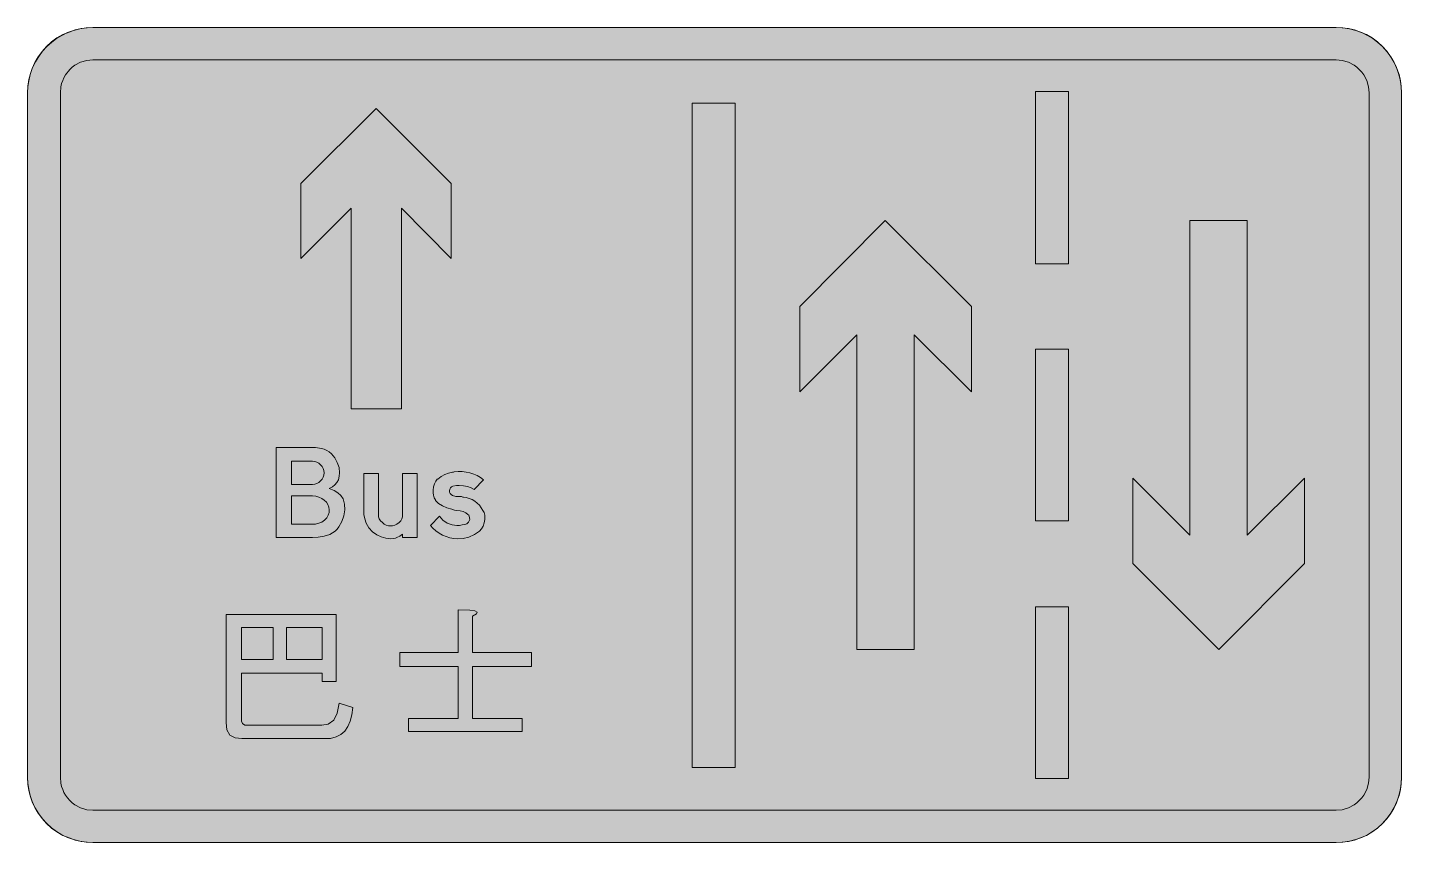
# Model space of a CAD drawing. Header units: metres. Extents: x 71 to 499, y 9 to 263.
import ezdxf

# ---------------------------------------------------------------- set-up
doc = ezdxf.new("R2010")
doc.units = ezdxf.units.M
for name, color, linetype, true_color in [('FILL_BLUE_0000FF', 7, 'Continuous', 0x0000ff), ('FILL_WHITE_FFFFFF', 7, 'Continuous', 0xffffff), ('STROKE_BLUE_0000FF', 7, 'Continuous', 0x0000ff)]:
    doc.layers.add(name, color=color, linetype=linetype, true_color=true_color)

msp = doc.modelspace()

# ---------------------------------------------------------------- hatches: boundary and pattern name
at = {"layer": 'FILL_BLUE_0000FF', "true_color": 0x0000ff}
h = msp.add_hatch(color=7, dxfattribs=at)
h.dxf.hatch_style = 1
h.paths.add_polyline_path([(478.44, 252.9), (479.38, 252.84), (480.33, 252.68), (482.22, 252.18), (484.06, 251.21), (484.9, 250.59), (485.64, 249.84), (486.39, 249.03), (487.01, 248.2), (487.98, 246.42), (488.47, 244.53), (488.64, 243.59), (488.7, 242.64), (488.7, 29.34), (488.64, 28.4), (488.47, 27.45), (487.98, 25.56), (487.01, 23.72), (486.39, 22.88), (485.64, 22.14), (484.9, 21.39), (484.06, 20.77), (482.22, 19.8), (481.27, 19.46), (480.33, 19.24), (478.44, 19.08), (91.26, 19.08), (89.37, 19.24), (88.42, 19.46), (87.48, 19.8), (85.7, 20.77), (84.87, 21.39), (84.06, 22.14), (83.39, 22.88), (82.78, 23.72), (82.26, 24.62), (81.9, 25.56), (81.56, 26.51), (81.34, 27.45), (81.18, 29.34), (81.18, 242.64), (81.34, 244.53), (81.56, 245.48), (81.9, 246.42), (82.26, 247.33), (82.78, 248.2), (84.06, 249.84), (84.87, 250.59), (85.7, 251.21), (87.48, 252.18), (89.37, 252.68), (90.31, 252.84), (91.26, 252.9), (478.44, 252.9)])
at = {"layer": 'FILL_WHITE_FFFFFF', "true_color": 0xffffff}
h = msp.add_hatch(color=7, dxfattribs=at)
h.dxf.hatch_style = 1
h.paths.add_polyline_path([(89.47, 9.07), (87.64, 9.32), (85.77, 9.76), (83.88, 10.44), (81.92, 11.24), (80.1, 12.29), (78.41, 13.53), (76.86, 14.94), (75.47, 16.49), (74.27, 18.16), (73.24, 19.93), (72.36, 21.78), (71.76, 23.67), (71.3, 25.56), (71.02, 27.45), (70.92, 29.34), (70.92, 242.64), (71.02, 244.45), (71.3, 246.35), (71.76, 248.28), (72.36, 250.2), (73.24, 252.05), (74.27, 253.82), (75.47, 255.49), (76.86, 257.04), (78.41, 258.45), (80.1, 259.7), (81.92, 260.74), (83.88, 261.54), (85.77, 262.22), (87.64, 262.67), (89.47, 262.91), (91.26, 262.98), (478.44, 262.98), (480.33, 262.91), (482.22, 262.67), (484.11, 262.22), (486, 261.54), (487.85, 260.74), (489.62, 259.7), (491.29, 258.45), (492.84, 257.04), (494.25, 255.49), (495.49, 253.82), (496.54, 252.05), (497.34, 250.2), (498.02, 248.28), (498.46, 246.35), (498.71, 244.45), (498.78, 242.64), (498.78, 29.34), (498.71, 27.45), (498.46, 25.56), (498.02, 23.67), (497.34, 21.78), (496.54, 19.93), (495.49, 18.16), (494.25, 16.49), (492.84, 14.94), (491.29, 13.53), (489.62, 12.29), (487.85, 11.24), (486, 10.44), (484.11, 9.76), (482.22, 9.32), (480.33, 9.07), (478.44, 9), (91.26, 9), (89.47, 9.07)])
h = msp.add_hatch(color=7, dxfattribs=at)
h.dxf.hatch_style = 1
h.paths.add_polyline_path([(395.1, 243), (395.1, 189.36), (384.84, 189.36), (384.84, 243), (395.1, 243)])
h = msp.add_hatch(color=7, dxfattribs=at)
h.dxf.hatch_style = 1
h.paths.add_polyline_path([(202.86, 190.98), (187.38, 206.64), (187.38, 144.18), (171.72, 144.18), (171.72, 206.64), (156.06, 190.98), (156.06, 214.38), (179.46, 237.78), (202.86, 214.38), (202.86, 190.98)])
h = msp.add_hatch(color=7, dxfattribs=at)
h.dxf.hatch_style = 1
h.paths.add_polyline_path([(291.24, 239.4), (291.24, 32.4), (277.92, 32.4), (277.92, 239.4), (291.24, 239.4)])
h = msp.add_hatch(color=7, dxfattribs=at)
h.dxf.hatch_style = 1
h.paths.add_polyline_path([(364.86, 149.4), (347.04, 167.22), (347.04, 69.12), (329.22, 69.12), (329.22, 167.22), (311.4, 149.4), (311.4, 176.04), (338.04, 202.86), (364.86, 176.04), (364.86, 149.4)])
h = msp.add_hatch(color=7, dxfattribs=at)
h.dxf.hatch_style = 1
h.paths.add_polyline_path([(441.9, 69.12), (415.08, 95.94), (415.08, 122.58), (432.9, 104.76), (432.9, 202.86), (450.72, 202.86), (450.72, 104.76), (468.54, 122.58), (468.54, 95.94), (441.9, 69.12)])
h = msp.add_hatch(color=7, dxfattribs=at)
h.dxf.hatch_style = 1
h.paths.add_polyline_path([(395.1, 162.72), (395.1, 109.26), (384.84, 109.26), (384.84, 162.72), (395.1, 162.72)])
h = msp.add_hatch(color=7, dxfattribs=at)
h.dxf.hatch_style = 1
h.paths.add_polyline_path([(168.53, 117.11), (169.2, 116.1), (169.61, 114.39), (169.74, 112.68), (169.44, 110.8), (168.82, 109.01), (167.89, 107.39), (167.32, 106.67), (166.68, 106.02), (165.91, 105.47), (165.08, 105.03), (163.31, 104.42), (161.47, 104.12), (159.66, 104.04), (148.32, 104.04), (148.32, 132.12), (158.4, 132.12), (160.56, 132.11), (162.47, 131.81), (163.34, 131.53), (164.15, 131.16), (164.9, 130.7), (165.6, 130.14), (166.6, 128.91), (167.4, 127.44), (167.93, 125.84), (168.12, 124.2), (168.01, 123.12), (167.76, 122.04), (167.28, 121.16), (166.66, 120.42), (165.86, 119.81), (164.88, 119.34), (166.37, 118.73), (167.58, 117.99), (168.53, 117.11)])
h.paths.add_polyline_path([(161.06, 120.88), (161.67, 121.22), (162.2, 121.66), (162.64, 122.19), (162.98, 122.8), (163.19, 123.48), (163.26, 124.2), (163.19, 124.92), (162.98, 125.6), (162.64, 126.21), (162.2, 126.74), (161.67, 127.18), (161.06, 127.52), (160.38, 127.73), (159.66, 127.8), (153.18, 127.8), (153.18, 120.6), (159.66, 120.6), (160.38, 120.67), (161.06, 120.88)], flags=16)
h.paths.add_polyline_path([(161.62, 108.47), (162.57, 108.86), (163.44, 109.44), (164.12, 110.17), (164.57, 110.99), (164.81, 111.84), (164.88, 112.68), (164.77, 113.54), (164.47, 114.34), (163.99, 115.08), (163.35, 115.72), (162.58, 116.25), (161.69, 116.65), (160.71, 116.91), (159.66, 117), (153.18, 117), (153.18, 108.18), (159.66, 108.18), (160.63, 108.25), (161.62, 108.47)], flags=16)
h = msp.add_hatch(color=7, dxfattribs=at)
h.dxf.hatch_style = 1
h.paths.add_polyline_path([(204.3, 116.87), (205.38, 116.82), (205.92, 116.82), (206.1, 116.82), (206.46, 116.64), (206.64, 116.64), (207.57, 116.51), (208.48, 116.25), (209.35, 115.87), (210.17, 115.38), (210.93, 114.79), (211.63, 114.11), (212.24, 113.34), (212.76, 112.5), (213.1, 111.8), (213.3, 111.06), (213.37, 110.32), (213.3, 109.62), (213.17, 108.58), (212.83, 107.62), (212.31, 106.76), (211.68, 106.02), (210.1, 104.95), (208.39, 104.18), (206.62, 103.74), (204.84, 103.68), (203.63, 103.75), (202.43, 103.97), (201.26, 104.33), (200.14, 104.81), (199.07, 105.4), (198.08, 106.11), (197.18, 106.92), (196.38, 107.82), (199.26, 110.7), (199.73, 110.06), (200.29, 109.49), (201.6, 108.54), (203.13, 107.98), (204.66, 107.82), (205.47, 107.84), (206.28, 108), (207.07, 108.11), (207.72, 108.36), (208.24, 108.86), (208.62, 109.62), (208.6, 110.16), (208.44, 110.7), (208.33, 110.97), (208.08, 111.24), (207.42, 111.74), (206.57, 112.14), (205.62, 112.4), (204.66, 112.5), (203.85, 112.61), (203.04, 112.86), (201.49, 113.26), (200.11, 113.87), (198.94, 114.66), (198, 115.56), (198, 115.74), (197.56, 116.45), (197.3, 117.2), (197.22, 117.99), (197.28, 118.8), (197.38, 119.84), (197.64, 120.78), (198.04, 121.58), (198.54, 122.22), (198.72, 122.22), (199.73, 123.06), (200.83, 123.71), (202.01, 124.14), (203.22, 124.38), (203.58, 124.38), (203.76, 124.56), (204.99, 124.64), (206.23, 124.6), (207.47, 124.44), (208.69, 124.18), (209.86, 123.8), (210.97, 123.32), (212.01, 122.73), (212.94, 122.04), (210.06, 118.98), (209.05, 119.56), (207.92, 119.95), (206.69, 120.17), (205.38, 120.24), (204.46, 120.22), (203.4, 120.06), (203, 119.86), (202.66, 119.54), (202.41, 119.12), (202.32, 118.62), (202.38, 118.19), (202.57, 117.77), (202.85, 117.41), (203.22, 117.18), (204.3, 116.87)])
h = msp.add_hatch(color=7, dxfattribs=at)
h.dxf.hatch_style = 1
h.paths.add_polyline_path([(182.48, 103.82), (181.03, 104.22), (179.66, 104.9), (178.38, 105.84), (177.22, 107.11), (176.42, 108.47), (175.92, 109.86), (175.68, 111.24), (175.68, 124.02), (180.18, 124.02), (180.18, 111.06), (180.25, 110.49), (180.47, 109.89), (180.86, 109.29), (181.44, 108.72), (182.01, 108.25), (182.63, 107.91), (183.29, 107.71), (183.96, 107.64), (184.63, 107.71), (185.31, 107.91), (185.98, 108.25), (186.66, 108.72), (187.13, 109.29), (187.47, 109.89), (187.67, 110.49), (187.74, 111.06), (187.74, 124.02), (192.24, 124.02), (192.24, 104.04), (187.74, 104.04), (187.74, 105.12), (186.91, 104.45), (185.94, 104.04), (185.5, 103.83), (185.02, 103.73), (183.96, 103.68), (182.48, 103.82)])
h = msp.add_hatch(color=7, dxfattribs=at)
h.dxf.hatch_style = 1
h.paths.add_polyline_path([(210.24, 81.18), (210.96, 80.82), (210.78, 80.28), (209.52, 79.56), (209.52, 68.22), (227.88, 68.22), (227.88, 63.9), (209.52, 63.9), (209.52, 47.7), (225, 47.7), (225, 43.56), (189.54, 43.56), (189.54, 47.7), (205.02, 47.7), (205.02, 63.9), (186.84, 63.9), (186.84, 68.22), (205.02, 68.22), (205.02, 81.54), (208.62, 81.36), (210.24, 81.18)])
h = msp.add_hatch(color=7, dxfattribs=at)
h.dxf.hatch_style = 1
h.paths.add_polyline_path([(395.1, 82.44), (395.1, 28.98), (384.84, 28.98), (384.84, 82.44), (395.1, 82.44)])
h = msp.add_hatch(color=7, dxfattribs=at)
h.dxf.hatch_style = 1
h.paths.add_polyline_path([(162.72, 59.22), (162.72, 61.74), (137.52, 61.74), (137.52, 46.8), (137.88, 46.08), (138.6, 45.54), (162.54, 45.54), (164.52, 45.9), (166.32, 47.16), (167.4, 49.32), (167.94, 52.38), (172.26, 51.12), (171.9, 48.78), (171.36, 46.8), (170.64, 45.18), (169.74, 43.74), (168.48, 42.66), (167.04, 41.94), (165.24, 41.4), (137.7, 41.4), (135.54, 41.58), (133.92, 42.48), (133.02, 44.1), (132.84, 46.44), (132.84, 80.1), (167.04, 80.1), (167.04, 59.22), (162.72, 59.22)])
h.paths.add_polyline_path([(137.52, 75.96), (137.52, 66.06), (147.42, 66.06), (147.42, 75.96), (137.52, 75.96)], flags=16)
h.paths.add_polyline_path([(162.72, 75.96), (151.56, 75.96), (151.56, 66.06), (162.72, 66.06), (162.72, 75.96)], flags=16)

# ---------------------------------------------------------------- linework, layer by layer
at = {"layer": 'FILL_BLUE_0000FF', "lineweight": 0, "true_color": 0x0000ff}
msp.add_lwpolyline([(478.44, 252.9), (479.38, 252.84), (480.33, 252.68), (482.22, 252.18), (484.06, 251.21), (484.9, 250.59), (485.64, 249.84), (486.39, 249.03), (487.01, 248.2), (487.98, 246.42), (488.47, 244.53), (488.64, 243.59), (488.7, 242.64), (488.7, 29.34), (488.64, 28.4), (488.47, 27.45), (487.98, 25.56), (487.01, 23.72), (486.39, 22.88), (485.64, 22.14), (484.9, 21.39), (484.06, 20.77), (482.22, 19.8), (481.27, 19.46), (480.33, 19.24), (478.44, 19.08), (91.26, 19.08), (89.37, 19.24), (88.42, 19.46), (87.48, 19.8), (85.7, 20.77), (84.87, 21.39), (84.06, 22.14), (83.39, 22.88), (82.78, 23.72), (82.26, 24.62), (81.9, 25.56), (81.56, 26.51), (81.34, 27.45), (81.18, 29.34), (81.18, 242.64), (81.34, 244.53), (81.56, 245.48), (81.9, 246.42), (82.26, 247.33), (82.78, 248.2), (84.06, 249.84), (84.87, 250.59), (85.7, 251.21), (87.48, 252.18), (89.37, 252.68), (90.31, 252.84), (91.26, 252.9)], close=True, dxfattribs=at)
at = {"layer": 'FILL_WHITE_FFFFFF', "lineweight": 0, "true_color": 0xffffff}
for points in [[(89.47, 9.07), (87.64, 9.32), (85.77, 9.76), (83.88, 10.44), (81.92, 11.24), (80.1, 12.29), (78.41, 13.53), (76.86, 14.94), (75.47, 16.49), (74.27, 18.16), (73.24, 19.93), (72.36, 21.78), (71.76, 23.67), (71.3, 25.56), (71.02, 27.45), (70.92, 29.34), (70.92, 242.64), (71.02, 244.45), (71.3, 246.35), (71.76, 248.28), (72.36, 250.2), (73.24, 252.05), (74.27, 253.82), (75.47, 255.49), (76.86, 257.04), (78.41, 258.45), (80.1, 259.7), (81.92, 260.74), (83.88, 261.54), (85.77, 262.22), (87.64, 262.67), (89.47, 262.91), (91.26, 262.98), (478.44, 262.98), (480.33, 262.91), (482.22, 262.67), (484.11, 262.22), (486, 261.54), (487.85, 260.74), (489.62, 259.7), (491.29, 258.45), (492.84, 257.04), (494.25, 255.49), (495.49, 253.82), (496.54, 252.05), (497.34, 250.2), (498.02, 248.28), (498.46, 246.35), (498.71, 244.45), (498.78, 242.64), (498.78, 29.34), (498.71, 27.45), (498.46, 25.56), (498.02, 23.67), (497.34, 21.78), (496.54, 19.93), (495.49, 18.16), (494.25, 16.49), (492.84, 14.94), (491.29, 13.53), (489.62, 12.29), (487.85, 11.24), (486, 10.44), (484.11, 9.76), (482.22, 9.32), (480.33, 9.07), (478.44, 9), (91.26, 9)], [(395.1, 243), (395.1, 189.36), (384.84, 189.36), (384.84, 243)], [(202.86, 190.98), (187.38, 206.64), (187.38, 144.18), (171.72, 144.18), (171.72, 206.64), (156.06, 190.98), (156.06, 214.38), (179.46, 237.78), (202.86, 214.38)], [(291.24, 239.4), (291.24, 32.4), (277.92, 32.4), (277.92, 239.4)], [(364.86, 149.4), (347.04, 167.22), (347.04, 69.12), (329.22, 69.12), (329.22, 167.22), (311.4, 149.4), (311.4, 176.04), (338.04, 202.86), (364.86, 176.04)], [(441.9, 69.12), (415.08, 95.94), (415.08, 122.58), (432.9, 104.76), (432.9, 202.86), (450.72, 202.86), (450.72, 104.76), (468.54, 122.58), (468.54, 95.94)], [(395.1, 162.72), (395.1, 109.26), (384.84, 109.26), (384.84, 162.72)], [(168.53, 117.11), (169.2, 116.1), (169.61, 114.39), (169.74, 112.68), (169.44, 110.8), (168.82, 109.01), (167.89, 107.39), (167.32, 106.67), (166.68, 106.02), (165.91, 105.47), (165.08, 105.03), (163.31, 104.42), (161.47, 104.12), (159.66, 104.04), (148.32, 104.04), (148.32, 132.12), (158.4, 132.12), (160.56, 132.11), (162.47, 131.81), (163.34, 131.53), (164.15, 131.16), (164.9, 130.7), (165.6, 130.14), (166.6, 128.91), (167.4, 127.44), (167.93, 125.84), (168.12, 124.2), (168.01, 123.12), (167.76, 122.04), (167.28, 121.16), (166.66, 120.42), (165.86, 119.81), (164.88, 119.34), (166.37, 118.73), (167.58, 117.99)], [(161.06, 120.88), (161.67, 121.22), (162.2, 121.66), (162.64, 122.19), (162.98, 122.8), (163.19, 123.48), (163.26, 124.2), (163.19, 124.92), (162.98, 125.6), (162.64, 126.21), (162.2, 126.74), (161.67, 127.18), (161.06, 127.52), (160.38, 127.73), (159.66, 127.8), (153.18, 127.8), (153.18, 120.6), (159.66, 120.6), (160.38, 120.67)], [(204.3, 116.87), (205.38, 116.82), (205.92, 116.82), (206.1, 116.82), (206.46, 116.64), (206.64, 116.64), (207.57, 116.51), (208.48, 116.25), (209.35, 115.87), (210.17, 115.38), (210.93, 114.79), (211.63, 114.11), (212.24, 113.34), (212.76, 112.5), (213.1, 111.8), (213.3, 111.06), (213.37, 110.32), (213.3, 109.62), (213.17, 108.58), (212.83, 107.62), (212.31, 106.76), (211.68, 106.02), (210.1, 104.95), (208.39, 104.18), (206.62, 103.74), (204.84, 103.68), (203.63, 103.75), (202.43, 103.97), (201.26, 104.33), (200.14, 104.81), (199.07, 105.4), (198.08, 106.11), (197.18, 106.92), (196.38, 107.82), (199.26, 110.7), (199.73, 110.06), (200.29, 109.49), (201.6, 108.54), (203.13, 107.98), (204.66, 107.82), (205.47, 107.84), (206.28, 108), (207.07, 108.11), (207.72, 108.36), (208.24, 108.86), (208.62, 109.62), (208.6, 110.16), (208.44, 110.7), (208.33, 110.97), (208.08, 111.24), (207.42, 111.74), (206.57, 112.14), (205.62, 112.4), (204.66, 112.5), (203.85, 112.61), (203.04, 112.86), (201.49, 113.26), (200.11, 113.87), (198.94, 114.66), (198, 115.56), (198, 115.74), (197.56, 116.45), (197.3, 117.2), (197.22, 117.99), (197.28, 118.8), (197.38, 119.84), (197.64, 120.78), (198.04, 121.58), (198.54, 122.22), (198.72, 122.22), (199.73, 123.06), (200.83, 123.71), (202.01, 124.14), (203.22, 124.38), (203.58, 124.38), (203.76, 124.56), (204.99, 124.64), (206.23, 124.6), (207.47, 124.44), (208.69, 124.18), (209.86, 123.8), (210.97, 123.32), (212.01, 122.73), (212.94, 122.04), (210.06, 118.98), (209.05, 119.56), (207.92, 119.95), (206.69, 120.17), (205.38, 120.24), (204.46, 120.22), (203.4, 120.06), (203, 119.86), (202.66, 119.54), (202.41, 119.12), (202.32, 118.62), (202.38, 118.19), (202.57, 117.77), (202.85, 117.41), (203.22, 117.18)], [(182.48, 103.82), (181.03, 104.22), (179.66, 104.9), (178.38, 105.84), (177.22, 107.11), (176.42, 108.47), (175.92, 109.86), (175.68, 111.24), (175.68, 124.02), (180.18, 124.02), (180.18, 111.06), (180.25, 110.49), (180.47, 109.89), (180.86, 109.29), (181.44, 108.72), (182.01, 108.25), (182.63, 107.91), (183.29, 107.71), (183.96, 107.64), (184.63, 107.71), (185.31, 107.91), (185.98, 108.25), (186.66, 108.72), (187.13, 109.29), (187.47, 109.89), (187.67, 110.49), (187.74, 111.06), (187.74, 124.02), (192.24, 124.02), (192.24, 104.04), (187.74, 104.04), (187.74, 105.12), (186.91, 104.45), (185.94, 104.04), (185.5, 103.83), (185.02, 103.73), (183.96, 103.68)], [(161.62, 108.47), (162.57, 108.86), (163.44, 109.44), (164.12, 110.17), (164.57, 110.99), (164.81, 111.84), (164.88, 112.68), (164.77, 113.54), (164.47, 114.34), (163.99, 115.08), (163.35, 115.72), (162.58, 116.25), (161.69, 116.65), (160.71, 116.91), (159.66, 117), (153.18, 117), (153.18, 108.18), (159.66, 108.18), (160.63, 108.25)], [(210.24, 81.18), (210.96, 80.82), (210.78, 80.28), (209.52, 79.56), (209.52, 68.22), (227.88, 68.22), (227.88, 63.9), (209.52, 63.9), (209.52, 47.7), (225, 47.7), (225, 43.56), (189.54, 43.56), (189.54, 47.7), (205.02, 47.7), (205.02, 63.9), (186.84, 63.9), (186.84, 68.22), (205.02, 68.22), (205.02, 81.54), (208.62, 81.36)], [(395.1, 82.44), (395.1, 28.98), (384.84, 28.98), (384.84, 82.44)], [(162.72, 59.22), (162.72, 61.74), (137.52, 61.74), (137.52, 46.8), (137.88, 46.08), (138.6, 45.54), (162.54, 45.54), (164.52, 45.9), (166.32, 47.16), (167.4, 49.32), (167.94, 52.38), (172.26, 51.12), (171.9, 48.78), (171.36, 46.8), (170.64, 45.18), (169.74, 43.74), (168.48, 42.66), (167.04, 41.94), (165.24, 41.4), (137.7, 41.4), (135.54, 41.58), (133.92, 42.48), (133.02, 44.1), (132.84, 46.44), (132.84, 80.1), (167.04, 80.1), (167.04, 59.22)], [(137.52, 75.96), (137.52, 66.06), (147.42, 66.06), (147.42, 75.96)], [(162.72, 75.96), (151.56, 75.96), (151.56, 66.06), (162.72, 66.06)]]:
    msp.add_lwpolyline(points, close=True, dxfattribs=at)
at = {"layer": 'STROKE_BLUE_0000FF', "lineweight": 0, "true_color": 0x0000ff}
for points in [[(91.26, 262.98), (89.19, 262.87), (87.18, 262.56), (85.24, 262.06), (83.37, 261.37), (81.6, 260.51), (79.92, 259.49), (78.35, 258.31), (76.9, 257), (75.59, 255.55), (74.41, 253.98), (73.39, 252.3), (72.53, 250.53), (71.84, 248.66), (71.34, 246.72), (71.03, 244.71), (70.92, 242.64)], [(478.44, 262.98), (91.26, 262.98)], [(498.78, 242.64), (498.68, 244.71), (498.37, 246.72), (497.87, 248.66), (497.2, 250.53), (496.35, 252.3), (495.33, 253.98), (494.17, 255.55), (492.86, 257), (491.42, 258.31), (489.86, 259.49), (488.18, 260.51), (486.4, 261.37), (484.53, 262.06), (482.57, 262.56), (480.54, 262.87), (478.44, 262.98)], [(70.92, 242.64), (70.92, 29.34)], [(498.78, 29.34), (498.78, 242.64)], [(70.92, 29.34), (71.03, 27.24), (71.34, 25.21), (71.84, 23.25), (72.53, 21.38), (73.39, 19.6), (74.41, 17.92), (75.59, 16.36), (76.9, 14.92), (78.35, 13.61), (79.92, 12.45), (81.6, 11.43), (83.37, 10.58), (85.24, 9.91), (87.18, 9.41), (89.19, 9.1), (91.26, 9)], [(478.44, 9), (480.54, 9.1), (482.57, 9.41), (484.53, 9.91), (486.4, 10.58), (488.18, 11.43), (489.86, 12.45), (491.42, 13.61), (492.86, 14.92), (494.17, 16.36), (495.33, 17.92), (496.35, 19.6), (497.2, 21.38), (497.87, 23.25), (498.37, 25.21), (498.68, 27.24), (498.78, 29.34)], [(91.26, 9), (478.44, 9)]]:
    msp.add_lwpolyline(points, dxfattribs=at)

doc.saveas('drawing.dxf')
